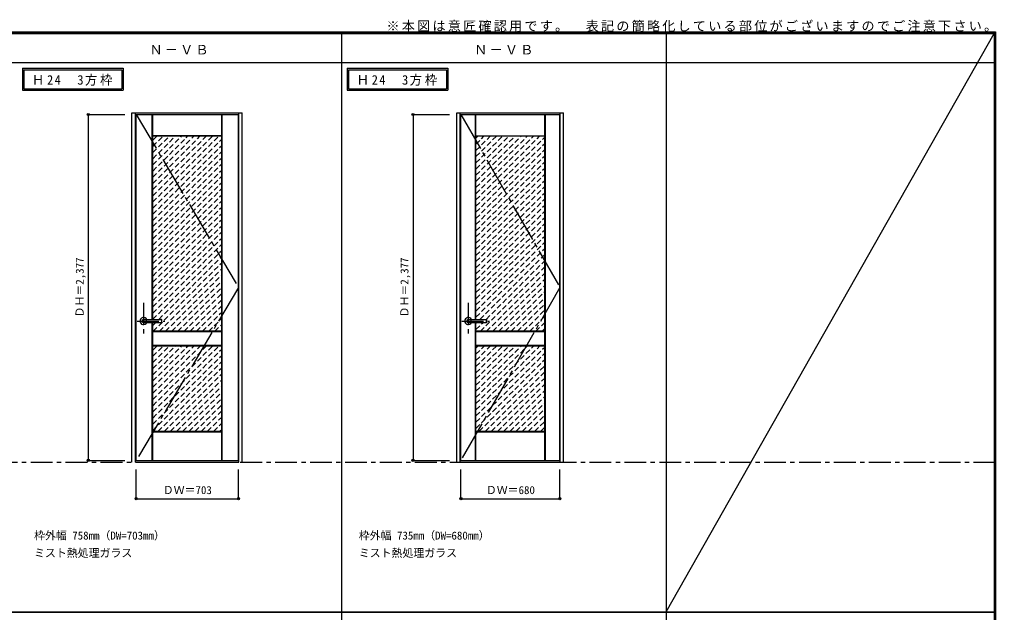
# Model space of a CAD drawing. Units: millimetres, scale not verified. Extents: x -6000 to 5700, y -4307 to 4260.
# Drawn here: x -1007 to 5700, y 186 to 4260 of the extents above; entities that cross this region are included whole.
import ezdxf
from ezdxf.enums import TextEntityAlignment as Align

# ---------------------------------------------------------------- set-up
doc = ezdxf.new("R2010")
doc.units = ezdxf.units.MM
doc.header["$LTSCALE"] = 30
doc.header["$PDMODE"] = 32
doc.header["$PDSIZE"] = 15
for name, pattern in [('CHAIN1', [8, 5, -1, 1, -1]), ('CHAIN2', [12, 9, -1, 1, -1]), ('DASHED1', [1.8, 1.2, -0.6])]:
    doc.linetypes.add(name, pattern=pattern)
for name, color, linetype in [('0-1_通り芯', 4, 'CHAIN1'), ('0-2_扉', 3, 'Continuous'), ('0-3_仕上げ', 7, 'Continuous'), ('0-4_枠', 3, 'Continuous'), ('0-5_レバー', 3, 'Continuous'), ('0-7_', 7, 'CHAIN2'), ('0-A_文字', 7, 'Continuous'), ('0-B_寸法', 7, 'Continuous'), ('0-C_ハッチ', 4, 'DASHED1'), ('F-1_枠', 6, 'Continuous'), ('F-A_文字', 7, 'Continuous')]:
    doc.layers.add(name, color=color, linetype=linetype)
doc.styles.add('ＭＳ ゴシック', font='')
doc.styles.get('ＭＳ ゴシック').set_extended_font_data('MS Gothic')

msp = doc.modelspace()

# ---------------------------------------------------------------- linework, layer by layer
at = {"layer": '0-1_通り芯'}
for p, q in [((-154.2, 2312.5), (-154.2, 2102.5)), ((2077.4, 2312.5), (2077.4, 2102.5)), ((-199.2, 2188.5), (-9.2, 2188.5)), ((2032.4, 2188.5), (2222.4, 2188.5))]:
    msp.add_line(p, q, dxfattribs=at)
at = {"layer": '0-1_通り芯', "color": 7}
msp.add_line((-5490, 1218), (5690, 1218), dxfattribs=at)
at = {"layer": '0-2_扉'}
for p, q in [((-205.2, 3608), (497.8, 3608)), ((-205.2, 1231), (-205.2, 3608)), ((497.8, 1231), (497.8, 3608)), ((2026.4, 3608), (2706.4, 3608)), ((2026.4, 1231), (2026.4, 3608)), ((2706.4, 1231), (2706.4, 3608)), ((-205.2, 1231), (497.8, 1231)), ((2026.4, 1231), (2706.4, 1231))]:
    msp.add_line(p, q, dxfattribs=at)
at = {"layer": '0-3_仕上げ'}
for p, q in [((-94.2, 2200), (-94.2, 3608)), ((-91.2, 3462), (-91.2, 3608)), ((383.8, 3462), (383.8, 3608)), ((386.8, 1231), (386.8, 3608)), ((2125.9, 2200), (2125.9, 3608)), ((2127.4, 3460.5), (2127.4, 3608)), ((2128.9, 3462), (2128.9, 3608)), ((2603.9, 3462), (2603.9, 3608)), ((2606.9, 1231), (2606.9, 3608)), ((-91.2, 3462), (-92.7, 3460.5)), ((383.8, 3462), (-91.2, 3462)), ((383.8, 3462), (385.3, 3460.5)), ((2128.9, 3462), (2127.4, 3460.5)), ((2129.9, 3458), (2127.4, 3460.5)), ((2128.9, 3462), (2603.9, 3462)), ((2603.9, 3462), (2605.4, 3460.5)), ((-94.2, 1231), (-94.2, 2177)), ((2125.9, 1231), (2125.9, 2177)), ((-91.2, 2114), (-92.7, 2115.5)), ((-91.2, 2022), (-91.2, 2114)), ((383.8, 2114), (-91.2, 2114)), ((382.8, 2118), (385.3, 2115.5)), ((383.8, 2114), (385.3, 2115.5)), ((383.8, 2022), (383.8, 2114)), ((385.3, 2020.5), (385.3, 2115.5)), ((2127.4, 2020.5), (2127.4, 2115.5)), ((2128.9, 2022), (2128.9, 2114)), ((2602.9, 2118), (2605.4, 2115.5)), ((2603.9, 2114), (2605.4, 2115.5)), ((2603.9, 2022), (2603.9, 2114)), ((2605.4, 2020.5), (2605.4, 2115.5)), ((-91.2, 2022), (-92.7, 2020.5)), ((-91.2, 2022), (383.8, 2022)), ((2128.9, 2022), (2127.4, 2020.5)), ((2129.9, 2018), (2127.4, 2020.5)), ((2128.9, 2022), (2603.9, 2022)), ((2605.4, 2020.5), (2602.9, 2018)), ((2603.9, 2022), (2605.4, 2020.5)), ((-90.2, 1431), (-92.7, 1428.5)), ((-91.2, 1427), (-92.7, 1428.5)), ((-92.7, 1231), (-92.7, 1428.5)), ((-91.2, 1231), (-91.2, 1427)), ((-91.2, 1427), (383.8, 1427)), ((382.8, 1431), (385.3, 1428.5)), ((383.8, 1427), (385.3, 1428.5)), ((383.8, 1231), (383.8, 1427)), ((385.3, 1231), (385.3, 1428.5)), ((2129.9, 1431), (2127.4, 1428.5)), ((2128.9, 1427), (2127.4, 1428.5)), ((2127.4, 1231), (2127.4, 1428.5)), ((2128.9, 1231), (2128.9, 1427)), ((2602.9, 1431), (2605.4, 1428.5)), ((2603.9, 1231), (2603.9, 1427)), ((2605.4, 1231), (2605.4, 1428.5))]:
    msp.add_line(p, q, dxfattribs=at)
at = {"layer": '0-3_仕上げ', "color": 3}
for p, q in [((382.8, 3458), (-90.2, 3458)), ((-90.2, 2200), (-90.2, 3458)), ((382.8, 2118), (382.8, 3458)), ((2602.9, 3458), (2129.9, 3458)), ((2129.9, 2200), (2129.9, 3458)), ((2602.9, 2118), (2602.9, 3458)), ((-90.2, 2118), (-90.2, 2177)), ((2129.9, 2118), (2129.9, 2177)), ((382.8, 2118), (-90.2, 2118)), ((2602.9, 2118), (2129.9, 2118)), ((-90.2, 2018), (382.8, 2018)), ((-90.2, 1431), (-90.2, 2018)), ((382.8, 1431), (382.8, 2018)), ((2129.9, 2018), (2602.9, 2018)), ((2129.9, 1431), (2129.9, 2018)), ((2602.9, 1431), (2602.9, 2018)), ((-90.2, 1431), (382.8, 1431)), ((2129.9, 1431), (2602.9, 1431))]:
    msp.add_line(p, q, dxfattribs=at)
at = {"layer": '0-3_仕上げ'}
for points in [[(-90.2, 3458), (-92.7, 3460.5), (-92.7, 3608)], [(382.8, 3458), (385.3, 3460.5), (385.3, 3608)], [(2602.9, 3458), (2605.4, 3460.5), (2605.4, 3608)], [(-90.2, 2018), (-92.7, 2020.5), (-92.7, 2115.5), (-90.2, 2118)], [(2603.9, 2114), (2128.9, 2114), (2127.4, 2115.5), (2129.9, 2118)], [(383.8, 2022), (385.3, 2020.5), (382.8, 2018)], [(2128.9, 1427), (2603.9, 1427), (2605.4, 1428.5)]]:
    msp.add_lwpolyline(points, dxfattribs=at)
at = {"layer": '0-4_枠'}
for p, q in [((-234.2, 3618), (523.8, 3618)), ((-234.2, 1218), (-234.2, 3618)), ((-210.2, 1218), (-210.2, 3618)), ((499.8, 1218), (499.8, 3618)), ((523.8, 1218), (523.8, 3618)), ((1997.4, 3618), (2732.4, 3618)), ((1997.4, 1218), (1997.4, 3618)), ((2021.4, 1218), (2021.4, 3618)), ((2708.4, 1218), (2708.4, 3618)), ((2732.4, 1218), (2732.4, 3618)), ((-210.2, 1218), (499.8, 1218)), ((2021.4, 1218), (2708.4, 1218))]:
    msp.add_line(p, q, dxfattribs=at)
at = {"layer": '0-5_レバー'}
for p, q in [((-154.2, 2198), (-135.2, 2198)), ((-154.2, 2179), (-135.2, 2179)), ((-135.2, 2199), (-134.2, 2200)), ((-135.2, 2178), (-135.2, 2199)), ((-135.2, 2178), (-134.2, 2177)), ((-134.2, 2200), (-30.2, 2200)), ((-30.2, 2177), (-134.2, 2177)), ((-29.2, 2199), (-30.2, 2200)), ((-29.2, 2178), (-30.2, 2177)), ((-29.2, 2178), (-29.2, 2199)), ((2077.4, 2198), (2096.4, 2198)), ((2077.4, 2179), (2096.4, 2179)), ((2096.4, 2199), (2097.4, 2200)), ((2096.4, 2178), (2096.4, 2199)), ((2096.4, 2178), (2097.4, 2177)), ((2097.4, 2200), (2201.4, 2200)), ((2201.4, 2177), (2097.4, 2177)), ((2202.4, 2199), (2201.4, 2200)), ((2202.4, 2178), (2201.4, 2177)), ((2202.4, 2178), (2202.4, 2199))]:
    msp.add_line(p, q, dxfattribs=at)
at = {"layer": '0-5_レバー', "color": 4}
for p, q in [((-134.2, 2177), (-134.2, 2200)), ((-30.2, 2200), (-30.2, 2177)), ((2097.4, 2177), (2097.4, 2200)), ((2201.4, 2200), (2201.4, 2177))]:
    msp.add_line(p, q, dxfattribs=at)
for centre, radius, start, end in [((-154.2, 2188.5), 24.55, 27.93255, 332.06745), ((-154.2, 2188.5), 11, 59.72736, 300.27264), ((2077.4, 2188.5), 24.55, 27.93255, 332.06745), ((2077.4, 2188.5), 11, 59.72736, 300.27264)]:
    msp.add_arc(centre, radius, start, end, dxfattribs=at)
at = {"layer": '0-5_レバー'}
for centre in [(-154.2, 2188.5), (2077.4, 2188.5)]:
    msp.add_arc(centre, 9.5, 90, 270, dxfattribs=at)
at = {"layer": '0-7_'}
for p, q in [((-205.2, 3608), (497.8, 2419.5)), ((2026.4, 3608), (2706.4, 2419.5)), ((497.8, 2419.5), (-205.2, 1231)), ((2706.4, 2419.5), (2026.4, 1231))]:
    msp.add_line(p, q, dxfattribs=at)
at = {"layer": '0-A_文字'}
for p, q in [((-986.8, 3925), (-986.8, 3775)), ((-976.8, 3915), (-976.8, 3785)), ((-976.8, 3915), (-304.18, 3915)), ((-304.18, 3915), (-304.18, 3785)), ((1244.8, 3925), (1244.8, 3775)), ((1254.8, 3915), (1254.8, 3785)), ((1254.8, 3915), (1927.42, 3915)), ((1927.42, 3915), (1927.42, 3785)), ((-986.8, 3775), (-294.18, 3775)), ((-976.8, 3785), (-304.18, 3785)), ((1244.8, 3775), (1937.42, 3775)), ((1254.8, 3785), (1927.42, 3785))]:
    msp.add_line(p, q, dxfattribs=at)
for points in [[(-986.8, 3925), (-294.18, 3925), (-294.18, 3775)], [(1244.8, 3925), (1937.42, 3925), (1937.42, 3775)]]:
    msp.add_lwpolyline(points, dxfattribs=at)
at = {"layer": '0-B_寸法', "color": 4}
for p, q in [((-534.2, 3608), (-284.2, 3608)), ((-534.2, 3608), (-534.2, 1231)), ((1697.4, 3608), (1947.4, 3608)), ((1697.4, 3608), (1697.4, 1231)), ((-534.2, 1231), (-284.2, 1231)), ((1697.4, 1231), (1947.4, 1231)), ((-205.2, 968), (-205.2, 1168)), ((497.8, 968), (497.8, 1168)), ((2026.4, 968), (2026.4, 1168)), ((2706.4, 968), (2706.4, 1168)), ((-205.2, 968), (497.8, 968)), ((2026.4, 968), (2706.4, 968))]:
    msp.add_line(p, q, dxfattribs=at)
at = {"layer": '0-B_寸法'}
for p in [(-534.2, 3608), (1697.4, 3608), (-534.2, 1231), (1697.4, 1231), (-205.2, 968), (497.8, 968), (2026.4, 968), (2706.4, 968)]:
    msp.add_point(p, dxfattribs=at)
at = {"layer": '0-C_ハッチ'}
for p, q in [((-90.2, 3049.49), (318.31, 3458)), ((-90.2, 3007.06), (360.74, 3458)), ((-90.2, 3431.32), (-63.52, 3458)), ((-90.2, 3091.91), (275.89, 3458)), ((-90.2, 3134.34), (233.46, 3458)), ((-90.2, 3176.77), (191.03, 3458)), ((-90.2, 3219.19), (148.61, 3458)), ((-90.2, 3261.62), (106.18, 3458)), ((-90.2, 3304.05), (63.76, 3458)), ((-90.2, 3346.47), (21.33, 3458)), ((-90.2, 3388.9), (-21.1, 3458)), ((-90.2, 2964.63), (382.8, 3437.63)), ((2129.9, 3020.99), (2566.91, 3458)), ((2129.9, 3063.41), (2524.49, 3458)), ((2129.9, 3445.25), (2142.65, 3458)), ((2129.9, 3105.84), (2482.06, 3458)), ((2129.9, 3148.27), (2439.63, 3458)), ((2129.9, 3190.69), (2397.21, 3458)), ((2129.9, 3233.12), (2354.78, 3458)), ((2129.9, 3275.55), (2312.35, 3458)), ((2129.9, 3317.97), (2269.93, 3458)), ((2129.9, 3360.4), (2227.5, 3458)), ((2129.9, 3402.82), (2185.08, 3458)), ((2129.9, 2978.56), (2602.9, 3451.56)), ((-90.2, 2922.21), (382.8, 3395.21)), ((2129.9, 2936.13), (2602.9, 3409.13)), ((2129.9, 2893.71), (2602.9, 3366.71)), ((-90.2, 2879.78), (382.8, 3352.78)), ((-90.2, 2837.35), (382.8, 3310.35)), ((2129.9, 2851.28), (2602.9, 3324.28)), ((-90.2, 2794.93), (382.8, 3267.93)), ((-90.2, 2752.5), (382.8, 3225.5)), ((2129.9, 2808.86), (2602.9, 3281.86)), ((2129.9, 2766.43), (2602.9, 3239.43)), ((-90.2, 2710.08), (382.8, 3183.08)), ((2129.9, 2724), (2602.9, 3197)), ((2129.9, 2681.58), (2602.9, 3154.58)), ((-90.2, 2667.65), (382.8, 3140.65)), ((-90.2, 2625.22), (382.8, 3098.22)), ((2129.9, 2639.15), (2602.9, 3112.15)), ((-90.2, 2582.8), (382.8, 3055.8)), ((2129.9, 2596.72), (2602.9, 3069.72)), ((2129.9, 2554.3), (2602.9, 3027.3)), ((-90.2, 2540.37), (382.8, 3013.37)), ((-90.2, 2497.94), (382.8, 2970.94)), ((2129.9, 2511.87), (2602.9, 2984.87)), ((-90.2, 2455.52), (382.8, 2928.52)), ((-90.2, 2413.09), (382.8, 2886.09)), ((2129.9, 2469.44), (2602.9, 2942.44)), ((2129.9, 2427.02), (2602.9, 2900.02)), ((-90.2, 2370.66), (382.8, 2843.66)), ((2129.9, 2384.59), (2602.9, 2857.59)), ((-90.2, 2328.24), (382.8, 2801.24)), ((-90.2, 2285.81), (382.8, 2758.81)), ((2129.9, 2342.16), (2602.9, 2815.16)), ((2129.9, 2299.74), (2602.9, 2772.74)), ((-90.2, 2243.38), (382.8, 2716.38)), ((2129.9, 2257.31), (2602.9, 2730.31)), ((2129.9, 2214.89), (2602.9, 2687.89)), ((-90.2, 2200.96), (382.8, 2673.96)), ((-48.73, 2200), (382.8, 2631.53)), ((2157.44, 2200), (2602.9, 2645.46)), ((-88.31, 2118), (382.8, 2589.11)), ((2160.29, 2118), (2602.9, 2560.61)), ((2199.87, 2200), (2602.9, 2603.03)), ((-45.88, 2118), (382.8, 2546.68)), ((-3.45, 2118), (382.8, 2504.25)), ((2202.72, 2118), (2602.9, 2518.18)), ((38.97, 2118), (382.8, 2461.83)), ((81.4, 2118), (382.8, 2419.4)), ((2245.15, 2118), (2602.9, 2475.75)), ((2287.57, 2118), (2602.9, 2433.33)), ((123.83, 2118), (382.8, 2376.97)), ((2330, 2118), (2602.9, 2390.9)), ((2372.43, 2118), (2602.9, 2348.47)), ((166.25, 2118), (382.8, 2334.55)), ((208.68, 2118), (382.8, 2292.12)), ((2414.85, 2118), (2602.9, 2306.05)), ((251.11, 2118), (382.8, 2249.69)), ((2457.28, 2118), (2602.9, 2263.62)), ((2499.71, 2118), (2602.9, 2221.2)), ((-90.2, 2158.53), (-71.73, 2177)), ((293.53, 2118), (382.8, 2207.27)), ((335.96, 2118), (382.8, 2164.84)), ((2129.9, 2130.03), (2176.87, 2177)), ((2129.9, 2172.46), (2134.44, 2177)), ((2542.13, 2118), (2602.9, 2178.77)), ((378.38, 2118), (382.8, 2122.42)), ((2584.56, 2118), (2602.9, 2136.34)), ((-90.2, 1564.56), (363.24, 2018)), ((-90.2, 1606.99), (320.81, 2018)), ((-90.2, 1649.42), (278.38, 2018)), ((-90.2, 1691.84), (235.96, 2018)), ((-90.2, 1734.27), (193.53, 2018)), ((-90.2, 1776.69), (151.11, 2018)), ((-90.2, 1819.12), (108.68, 2018)), ((-90.2, 1861.55), (66.25, 2018)), ((-90.2, 1903.97), (23.83, 2018)), ((-90.2, 1946.4), (-18.6, 2018)), ((-90.2, 1988.83), (-61.03, 2018)), ((2129.9, 1578.49), (2569.41, 2018)), ((2129.9, 1620.92), (2526.98, 2018)), ((2129.9, 1663.34), (2484.56, 2018)), ((2129.9, 1705.77), (2442.13, 2018)), ((2129.9, 1748.2), (2399.71, 2018)), ((2129.9, 1790.62), (2357.28, 2018)), ((2129.9, 1833.05), (2314.85, 2018)), ((2129.9, 1875.47), (2272.43, 2018)), ((2129.9, 1917.9), (2230, 2018)), ((2129.9, 1960.33), (2187.57, 2018)), ((2129.9, 2002.75), (2145.15, 2018)), ((-90.2, 1522.14), (382.8, 1995.14)), ((-90.2, 1479.71), (382.8, 1952.71)), ((2129.9, 1536.06), (2602.9, 2009.06)), ((2129.9, 1493.64), (2602.9, 1966.64)), ((-90.2, 1437.28), (382.8, 1910.28)), ((2129.9, 1451.21), (2602.9, 1924.21)), ((2152.12, 1431), (2602.9, 1881.78)), ((-54.06, 1431), (382.8, 1867.86)), ((-11.63, 1431), (382.8, 1825.43)), ((2194.54, 1431), (2602.9, 1839.36)), ((30.8, 1431), (382.8, 1783)), ((2236.97, 1431), (2602.9, 1796.93)), ((2279.4, 1431), (2602.9, 1754.5)), ((73.22, 1431), (382.8, 1740.58)), ((115.65, 1431), (382.8, 1698.15)), ((2321.82, 1431), (2602.9, 1712.08)), ((158.08, 1431), (382.8, 1655.72)), ((200.5, 1431), (382.8, 1613.3)), ((2364.25, 1431), (2602.9, 1669.65)), ((2406.68, 1431), (2602.9, 1627.23)), ((242.93, 1431), (382.8, 1570.87)), ((2449.1, 1431), (2602.9, 1584.8)), ((285.35, 1431), (382.8, 1528.45)), ((327.78, 1431), (382.8, 1486.02)), ((2491.53, 1431), (2602.9, 1542.37)), ((2533.95, 1431), (2602.9, 1499.95)), ((370.21, 1431), (382.8, 1443.59)), ((2576.38, 1431), (2602.9, 1457.52))]:
    msp.add_line(p, q, dxfattribs=at)
at = {"layer": 'F-1_枠'}
for p, q in [((-6000, 4175), (5700, 4175)), ((-6000, 4170), (5700, 4170)), ((-6000, 4165), (5700, 4165)), ((1204.8, 4175), (1204.8, -3790)), ((3436.4, 4175), (3436.4, -3790)), ((5690, 4175), (5690, -4205)), ((5695, 4175), (5695, -4205)), ((5700, 4175), (5700, -4205)), ((-6000, 3965), (5700, 3965)), ((-6000, 190.5), (5700, 190.5)), ((-6000, 187.5), (5700, 187.5))]:
    msp.add_line(p, q, dxfattribs=at)
at = {"layer": 'F-A_文字'}
msp.add_line((3436.4, 190.5), (5690, 4165), dxfattribs=at)

# ---------------------------------------------------------------- texts
at = {"layer": '0-A_文字', "style": 'ＭＳ ゴシック'}
for s, p in [('枠外幅 758mm（DW=703mm）', (-906.8, 670.5)), ('枠外幅 735mm（DW=680mm）', (1324.8, 670.5)), ('ミスト熱処理ガラス', (-906.8, 550.5)), ('ミスト熱処理ガラス', (1324.8, 550.5))]:
    msp.add_text(s, height=54.99, dxfattribs=at).set_placement(p, align=Align.BOTTOM_LEFT)
at = {"layer": '0-A_文字', "char_height": 65.98, "attachment_point": 7, "style": 'ＭＳ ゴシック'}
for s, insert in [('\\T1.17;※本図は意匠確認用です。\u3000表記の簡略化している部位がございますのでご注意下さい。', (1515, 4175)), ('\\T1.17;Ｎ－ＶＢ', (-113.5, 4020)), ('\\T1.17;Ｎ－ＶＢ', (2118.1, 4020)), ('\\T1.22;\\W0.95;Ｈ24\u30003方枠', (-922.14, 3805)), ('\\T1.22;\\W0.95;Ｈ24\u30003方枠', (1309.46, 3805))]:
    msp.add_mtext(s, dxfattribs=dict(at, insert=insert))
at = {"layer": '0-B_寸法', "style": 'ＭＳ ゴシック'}
for p in [(-549.2, 2213.25), (1682.4, 2213.25)]:
    msp.add_text('ＤＨ＝2,377', height=54.99, rotation=90, dxfattribs=at).set_placement(p, align=Align.BOTTOM_LEFT)
for s, p in [('ＤＷ＝703', (-22.45, 983)), ('ＤＷ＝680', (2197.65, 983))]:
    msp.add_text(s, height=54.99, dxfattribs=at).set_placement(p, align=Align.BOTTOM_LEFT)

doc.saveas('drawing.dxf')
